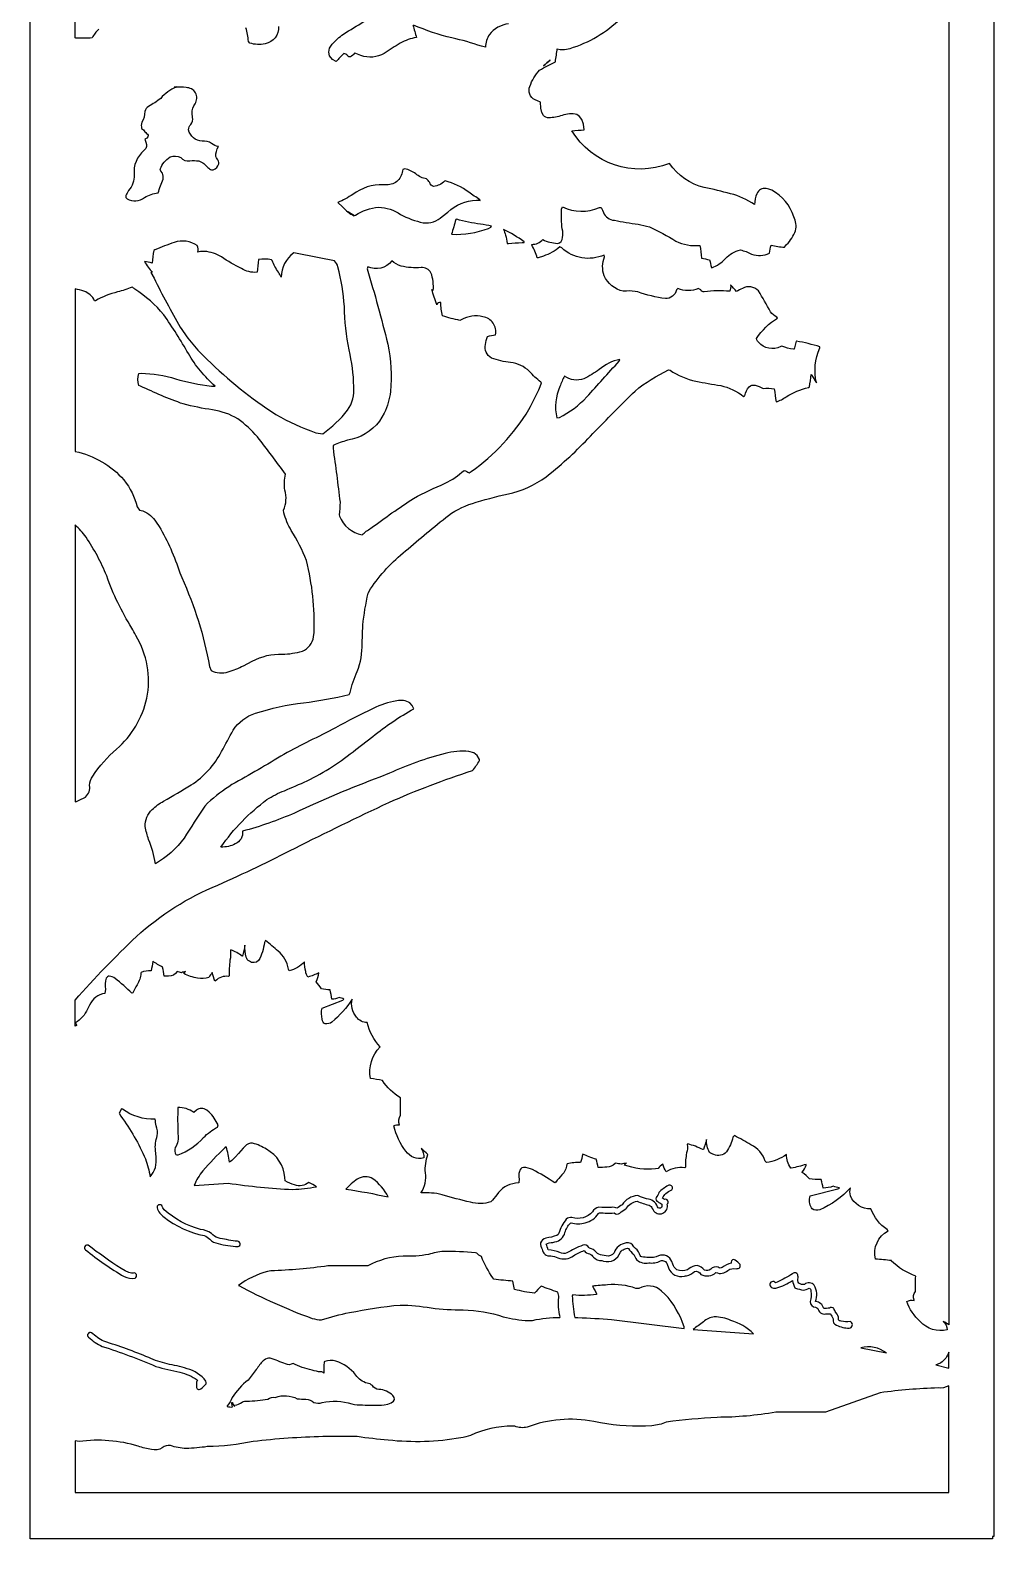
# Model space of a CAD drawing. Extents: x 1.4 to 96.1, y 1 to 80.1.
# Drawn here: x 73.7 to 84.72, y 3.56 to 20.8 of the extents above; entities that cross this region are included whole.
import ezdxf

# ---------------------------------------------------------------- set-up
doc = ezdxf.new("R2010")
doc.units = 0
doc.linetypes.add('0', pattern=[0])
doc.layers.add('1', color=7, linetype='0')

msp = doc.modelspace()

# ---------------------------------------------------------------- linework, layer by layer
at = {"layer": '1'}
msp.add_lwpolyline([(84.718506, 37.584686), (84.718506, 3.584686), (84.704613, 3.584686), (84.704613, 3.556915), (73.704613, 3.556915), (73.704613, 37.556908), (73.718506, 37.556908), (73.718506, 37.584686)], close=True, dxfattribs=at)
for points in [[(84.204613, 32.076859), (84.204582, 6.003464, -0.004486), (84.141327, 6.042221, -0.20217), (84.184593, 5.945329, -0.270846), (83.877129, 6.041013, -0.116503), (83.722939, 6.271133, -0.172968), (83.808678, 6.281815), (83.808441, 6.286883, -0.322811), (83.823364, 6.382935, -0.01892), (83.826088, 6.559158, -0.104735), (83.545662, 6.73603, -0.062517), (83.548492, 6.737534, 0.005681), (83.365799, 6.755723, -0.338487), (83.510651, 7.079712), (83.500145, 7.091705, -0.152967), (83.313866, 7.328919, -0.314858), (83.080147, 7.478704, -0.143301), (83.081947, 7.568359, -0.097319), (82.729836, 7.317479, -0.219443), (82.641655, 7.32972), (82.633087, 7.33936, -0.185), (82.619202, 7.477783), (82.936691, 7.558517, 0.069805), (82.955315, 7.568237, -0.010218), (82.881882, 7.586976, -0.094037), (82.768501, 7.566895, 0.027205), (82.744965, 7.663086, -0.040263), (82.610428, 7.673355, 0.063283), (82.528694, 7.745575), (82.528572, 7.749969, 0.091693), (82.573753, 7.829681), (82.572876, 7.838104, -0.033281), (82.403725, 7.794205), (82.398834, 7.795563, -0.155246), (82.348862, 7.950531, -0.117304), (82.118576, 7.857819), (82.106735, 7.874512, 0.201185), (81.942772, 8.061203, 0.02147), (81.752869, 8.166092), (81.735451, 8.149063, -0.096167), (81.662544, 7.980897, -0.323167), (81.51944, 7.95041, -0.07461), (81.468941, 7.973984, -0.138699), (81.435577, 8.121323, -0.03607), (81.398918, 8.008591), (81.392578, 8.006989, 0.057946), (81.219925, 8.071503), (81.21476, 8.066544, -0.097381), (81.207115, 7.96814, 0.045167), (81.192871, 7.806824), (81.185623, 7.799683, 0.177181), (80.975006, 7.752579, -0.046473), (80.933853, 7.840576, 0.019839), (80.880798, 7.791336), (80.852867, 7.785017, -0.114413), (80.496292, 7.830505, -0.185749), (80.518791, 7.849854, 0.058571), (80.462196, 7.839218, 0.002724), (80.395592, 7.850966), (80.388924, 7.847747, -0.202092), (80.295685, 7.806412, -0.024306), (80.196777, 7.802246, 0.043404), (80.172646, 7.896286, -0.043463), (80.020447, 7.955856, -0.015157), (79.995293, 7.857697, 0.074785), (79.84391, 7.842712), (79.837723, 7.835022, -0.190991), (79.780006, 7.717361, 0.02372), (79.712753, 7.634048), (79.699806, 7.626815, 0.027925), (79.447182, 7.777903, 0.096035), (79.341301, 7.80351, 0.325994), (79.296486, 7.755066, 0.128778), (79.292274, 7.672379), (79.291275, 7.627487), (79.252495, 7.621353, 0.2277), (79.037643, 7.489899, -0.030931), (78.969475, 7.410707, -0.155576), (78.736938, 7.40564, -0.02282), (78.411537, 7.491318, 0.075801), (78.173195, 7.511185), (78.171768, 7.514938, 0.19574), (78.221352, 7.741592, -0.095259), (78.24987, 7.951111, -0.012875), (78.173012, 8.019882, -0.177108), (78.202797, 7.911498, -0.322202), (77.99929, 7.988113, -0.106368), (77.861397, 8.277175, -0.239396), (77.925316, 8.288513, -0.209118), (77.936417, 8.401961, -0.015115), (77.93824, 8.599319, -0.116695), (77.730072, 8.796407), (77.730804, 8.796925), (77.731552, 8.797424, 0.01699), (77.595047, 8.818115, -0.250369), (77.704506, 9.181381, -0.128677), (77.556671, 9.460145, -0.255054), (77.435165, 9.521843, -0.244203), (77.38475, 9.728165, -0.077835), (77.152931, 9.463038, -0.178357), (77.076515, 9.445053, -0.313238), (77.042641, 9.495813, -0.098617), (77.040207, 9.625351), (77.276276, 9.7155, 0.08721), (77.290092, 9.72644, 0.043947), (77.235321, 9.746643, -0.125065), (77.151566, 9.724899, 0.014211), (77.133446, 9.832809, -0.058958), (77.03302, 9.843948, 0.064752), (76.972282, 9.924896, 0.09145), (77.005386, 10.028427, -0.046317), (76.879021, 9.978806, -0.1321), (76.853844, 10.042685, -0.056031), (76.838829, 10.153793, -0.141107), (76.666534, 10.049911), (76.658058, 10.071014, 0.17494), (76.538345, 10.274628, 0.026644), (76.393898, 10.395767), (76.381638, 10.37236, -0.098205), (76.315254, 10.168365, -0.38816), (76.209732, 10.160341, -0.258657), (76.175117, 10.207118, -0.081071), (76.159042, 10.345367, -0.028821), (76.131599, 10.218033), (76.126541, 10.217163, 0.078333), (75.99794, 10.289108), (75.994804, 10.282288, -0.064451), (75.988403, 10.171844, 0.035884), (75.9785, 9.991974), (75.972054, 9.985137, 0.253379), (75.820869, 9.934189), (75.816124, 9.932693, -0.033105), (75.785507, 10.03064, 0.018436), (75.746056, 9.975587, -0.155463), (75.618271, 9.967178, -0.084382), (75.460014, 10.019653, -0.199212), (75.4785, 10.04213, 0.046007), (75.434418, 10.029175, 0.006653), (75.384827, 10.042434, -0.29166), (75.286034, 9.989914), (75.261551, 9.988525), (75.23703, 9.988342, 0.033415), (75.218643, 10.093369, -0.04069), (75.105766, 10.15918, -0.013675), (75.086708, 10.04982, 0.117432), (74.974068, 10.032883), (74.969734, 10.023026, -0.141925), (74.925926, 9.891754, 0.024792), (74.876442, 9.798828), (74.865555, 9.793365, 0.03561), (74.675262, 9.962702, 0.104499), (74.60865, 9.990352, 0.256969), (74.57428, 9.965897, 0.105966), (74.56424, 9.838898), (74.558472, 9.791626, 0.259908), (74.382805, 9.657501), (74.359589, 9.611237, -0.155949), (74.223099, 9.457321, -0.021563), (74.235809, 9.424759, -0.079761), (74.218506, 9.419556), (74.218506, 9.715759, -0.021572), (74.91893, 10.442627, -0.086982), (75.850342, 11.031158, 0.014611), (76.732178, 11.454057, -0.006729), (77.804283, 11.974364, -0.028355), (78.760338, 12.339371, 0.04001), (78.840813, 12.45607), (78.841377, 12.466751), (78.815338, 12.511276), (78.773842, 12.541336), (78.718773, 12.558318, 0.100176), (78.445992, 12.532944, 0.047582), (77.8097, 12.308182), (77.699532, 12.263199, 0.021681), (76.726273, 11.854507, -0.036754), (76.132233, 11.646484, -0.326874), (76.049019, 11.501877, -0.141764), (75.884888, 11.465729, -0.082538), (76.411049, 12.007534, -0.052955), (76.610229, 12.109619, -0.002757), (76.870438, 12.220901, 0.054183), (77.427902, 12.581085), (77.620674, 12.73053, -0.041951), (78.088959, 13.046127), (78.0718, 13.085312), (78.04538, 13.113266, 0.19825), (77.893646, 13.135132, 0.079642), (77.624741, 13.048676, 0.024297), (77.195122, 12.82686, 0.007331), (76.604988, 12.524978, -0.009591), (76.010651, 12.178925, 0.048862), (75.733131, 11.967682), (75.700165, 11.930924, 0.007579), (75.464081, 11.568542, -0.1058), (75.13649, 11.274902, 0.057369), (75.057793, 11.551651, -0.033302), (75.020508, 11.699417, -0.232043), (75.098808, 11.893372, -0.077648), (75.229736, 11.988966, -0.00452), (75.546066, 12.174927, 0.127393), (75.892448, 12.557434, 0.004908), (76.024124, 12.801529, -0.173314), (76.281425, 12.995361, -0.053032), (76.827782, 13.113708, 0.02449), (77.351196, 13.209244), (77.361572, 13.233444, -0.055266), (77.443298, 13.473221, 0.090304), (77.500488, 13.792068), (77.506104, 14.002151, -0.030661), (77.567596, 14.367889), (77.594681, 14.416351, -0.075962), (77.994537, 14.850426, -0.011481), (78.485413, 15.255875, -0.08997), (78.801582, 15.406357, -0.02025), (79.222801, 15.516357, 0.108555), (79.648552, 15.736328, 0.037602), (80.137131, 16.194553, -0.005307), (80.618248, 16.678818, -0.065038), (81.002029, 16.919861), (81.017838, 16.917938, 0.107527), (81.313835, 16.792038, 0.015522), (81.597679, 16.740875, -0.119036), (81.858398, 16.615417), (81.873367, 16.624847, -0.111206), (81.920502, 16.728392, -0.25514), (81.992256, 16.74382, -0.085957), (82.081123, 16.707657, -0.077473), (82.209343, 16.702911, -0.00052), (82.229271, 16.555847, 0.091111), (82.345688, 16.613693, -0.081436), (82.600433, 16.718597), (82.610069, 16.725143, 0.025927), (82.630569, 16.867264, -0.028843), (82.691292, 16.771255, -0.165281), (82.731735, 17.1716), (82.73098, 17.183426, 0.032189), (82.463615, 17.248825), (82.457626, 17.24678), (82.43689, 17.158997), (82.42981, 17.15683, -0.10279), (82.297287, 17.192307), (82.282639, 17.188156, -0.359974), (82.028587, 17.237862), (82.018036, 17.249943), (82.008324, 17.262711), (82.006477, 17.280396, -0.108554), (82.246422, 17.513016), (82.240211, 17.523422, -0.122273), (82.165009, 17.585632, 0.022535), (82.028084, 17.822205, 0.347612), (81.84584, 17.851521, 0.04459), (81.777397, 17.815765, 0.023476), (81.708855, 17.892487, -0.144956), (81.700981, 17.818954, 0.061823), (81.408157, 17.811468, -0.253851), (81.367928, 17.834923, 0.068697), (81.341545, 17.85095, -0.204324), (81.108345, 17.849518), (81.09137, 17.835938, -0.356589), (80.964172, 17.734726, -0.050579), (80.649948, 17.811554, 0.08833), (80.518539, 17.820145), (80.482872, 17.819214, -0.236614), (80.263519, 17.996555, -0.169939), (80.268806, 18.214066), (80.26503, 18.232803, -0.296864), (79.779808, 18.314346), (79.757515, 18.326996, -0.105997), (79.570686, 18.221924), (79.510704, 18.200653), (79.500916, 18.200714, 0.062355), (79.437721, 18.349106), (79.437202, 18.355576, 0.218822), (79.563759, 18.410675, 0.10729), (79.730232, 18.36673, 0.383716), (79.790009, 18.435438, 0.110783), (79.785912, 18.531204, -0.039946), (79.777885, 18.756195), (79.789474, 18.783325, 0.214358), (80.210686, 18.776184), (80.231972, 18.778183), (80.244293, 18.747116), (80.256935, 18.72084, 0.291863), (80.382301, 18.63118, 0.02125), (80.65303, 18.586517, -0.026699), (80.781738, 18.555237, -0.027689), (81.085693, 18.39328, 0.146797), (81.358673, 18.343781, -0.051538), (81.37719, 18.197968, -0.03275), (81.469925, 18.17778, -0.005353), (81.490509, 18.092239), (81.494659, 18.088425, 0.138783), (81.65184, 18.195053, -0.155241), (81.822174, 18.291382, -0.070137), (81.950729, 18.243896, 0.203905), (82.153564, 18.253311, -0.003234), (82.172859, 18.34523, 0.037727), (82.325134, 18.321564), (82.350449, 18.352737, 0.095476), (82.453285, 18.5112, 0.164306), (82.432655, 18.670258, 0.192938), (82.181076, 18.97438), (82.148277, 18.987289), (82.116653, 18.994064, 0.356501), (82.010773, 18.934052, 0.108425), (81.983284, 18.810822, 0.093275), (81.708694, 18.933258, 0.025243), (81.409515, 19.003525, -0.17638), (81.010376, 19.278502, -0.362405), (79.89473, 19.654984, -0.020745), (80.037422, 19.663498), (80.027878, 19.731064), (80.009499, 19.782822), (79.984077, 19.817825), (79.952736, 19.838652, 0.168203), (79.784424, 19.828217, -0.05692), (79.633904, 19.800186, -0.195336), (79.570511, 19.8293), (79.550949, 19.862839), (79.539429, 19.912872), (79.537109, 19.981949), (79.504341, 19.995514), (79.475143, 20.007387, -0.417531), (79.416557, 20.161118, -0.11127), (79.527229, 20.347382, -0.012945), (79.707092, 20.443237, 0.003376), (79.728943, 20.592331), (79.762093, 20.582596), (79.812889, 20.582794), (79.875298, 20.594757, 0.120234), (80.453056, 20.937902, 0.081651)], [(74.488815, 20.816437, 0.089088), (74.414093, 20.715729, -0.02184), (74.225449, 20.71167), (74.218506, 20.718079), (74.218506, 24.267929)], [(78.079781, 20.861603, -0.009748), (78.119148, 20.719116, 0.105122), (77.934601, 20.653824, 0.022814), (77.751259, 20.537918, -0.225348), (77.483238, 20.51506), (77.428116, 20.537537), (77.413132, 20.542938, -0.07296), (77.365791, 20.49873, -0.38124), (77.330894, 20.515366, 0.1907), (77.288544, 20.536041, 0.029282), (77.202827, 20.444061), (77.161461, 20.470276), (77.127396, 20.511337), (77.116943, 20.554169), (77.127266, 20.598434), (77.155579, 20.643768, -0.052958), (77.284386, 20.758286, -0.010474), (77.754097, 21.039612)], [(79.171272, 20.877411, 0.194624), (78.953079, 20.754362, 0.154776), (78.910042, 20.609253), (78.864441, 20.62027, 0.029519), (78.524879, 20.715073, -0.04331), (78.087654, 20.862)], [(76.541832, 20.845551, -0.391069), (76.389038, 20.649, -0.143384), (76.215721, 20.657089), (76.199059, 20.67601, 0.042332), (76.170555, 20.832443, -0.013705)]]:
    msp.add_lwpolyline(points, format="xyb", dxfattribs=at)
for points in [[(79.648926, 20.462677), (79.649094, 20.463638, 0.037993), (79.571373, 20.395172, 0.005103)], [(74.894669, 19.148727, -0.181937), (74.82914, 18.970551, 0.047733), (74.79731, 18.912064), (74.797905, 18.891937), (74.811966, 18.875305, 0.28728), (75.011597, 18.890976, -0.087801), (75.166, 18.945511, 0.00656), (75.222961, 19.101364, 0.137128), (75.217537, 19.169632), (75.1996, 19.192642), (75.191925, 19.216141, -0.172728), (75.303894, 19.354126, -0.235148), (75.425171, 19.347244, 0.26576), (75.527641, 19.310333, -0.068181), (75.633934, 19.308365, -0.149756), (75.73494, 19.234558, 0.085845), (75.778137, 19.206833), (75.797859, 19.207306, 0.230908), (75.859962, 19.277039, 0.186567), (75.840279, 19.332382), (75.833023, 19.345062), (75.828133, 19.358276, -0.161677), (75.856094, 19.474503, -0.160823), (75.777489, 19.509445, 0.173559), (75.669487, 19.533615, -0.330951), (75.514885, 19.666351, -0.235974), (75.542023, 19.725357, 0.214912), (75.561035, 19.806152), (75.557381, 19.854233, -0.19583), (75.589027, 19.963423, 0.61255), (75.486679, 20.14682, 0.058118), (75.372742, 20.153168), (75.377678, 20.155258), (75.349876, 20.153107), (75.372406, 20.153107, 0.113829), (75.196075, 20.023636, -0.047358), (75.056984, 19.932907, 0.155922), (75.014, 19.875671, -0.145532), (74.980965, 19.751007, 0.145344), (74.978302, 19.67981, -0.145179), (75.016251, 19.640823, -0.077569), (75.052528, 19.605499), (75.054649, 19.595016), (75.050369, 19.58342), (75.037865, 19.570496), (75.015335, 19.556), (75.027939, 19.522751, -0.354699), (75.007759, 19.430756, 0.258697)], [(78.718269, 18.950729, 0.100635), (78.446556, 19.079758), (78.440353, 19.07695, -0.169398), (78.31617, 19.018082, -0.267084), (78.270546, 19.061554, 0.065841), (78.234612, 19.103027, -0.142734), (78.110756, 19.162659, 0.093102), (77.98613, 19.219498), (77.964325, 19.212158, -0.137589), (77.908066, 19.083847, -0.19281), (77.779633, 19.036118), (77.740974, 19.034561, 0.179857), (77.392029, 18.92569, -0.033459), (77.222549, 18.833923), (77.273354, 18.782776, 0.09666), (77.408455, 18.682236, 0.006332), (77.337708, 18.72641, 0.005354), (77.411758, 18.686432), (77.421608, 18.690033, -0.122526), (77.687561, 18.778854, -0.145898), (77.936905, 18.698578, 0.074601), (78.197464, 18.603195, 0.217464), (78.415054, 18.673279), (78.478699, 18.724731, -0.171218), (78.804619, 18.862129, -0.031605), (78.848724, 18.858032), (78.844063, 18.865814, -0.010993)], [(78.852417, 18.585922, -0.041806), (78.579437, 18.642548), (78.568138, 18.638733, -0.015629), (78.520012, 18.470825, 0.107754), (78.943855, 18.538467), (78.970306, 18.552322), (78.976685, 18.564468, 0.010801)], [(79.137642, 18.45929, -0.041819), (79.156776, 18.366608), (79.17157, 18.365265, -0.034096), (79.326416, 18.375), (79.349457, 18.37767), (79.349319, 18.385895, 0.040945), (79.116203, 18.52623, -0.010263)], [(76.5411, 18.038071, -0.057981), (76.469444, 18.169388), (76.462479, 18.179762, 0.089114), (76.313667, 18.180679, -0.023681), (76.297394, 18.036026, -0.153766), (76.118309, 18.078568, -0.038037), (75.890755, 18.21315, 0.108644), (75.698555, 18.27504), (75.651901, 18.271957), (75.620514, 18.266739, 0.217598), (75.614639, 18.341352, 0.234346), (75.351578, 18.377365, 0.011677), (75.1306, 18.294128), (75.117889, 18.284836, 0.043009), (75.099373, 18.141678, 0.004609), (75.009911, 18.161224, 0.068031), (75.103828, 18.036575), (75.085411, 18.032578), (75.119972, 17.968903, 0.017117), (75.420563, 17.408218, 0.067293), (75.729286, 17.039413, 0.053628), (76.514114, 16.411621, 0.053642), (76.969864, 16.202576), (77.048309, 16.188583, 0.067443), (77.333092, 16.458221, 0.176245), (77.402855, 16.731979, 0.056355), (77.348755, 17.14769, -0.042157), (77.295296, 17.646355, 0.04772), (77.222092, 18.097229, 0.113263), (77.182854, 18.167938, -0.005435), (76.717026, 18.257355, 0.242566), (76.574654, 17.980225, 0.034557)], [(79.023308, 17.321442, 0.425192), (78.87999, 17.528502, 0.195545), (78.631058, 17.49231), (78.616104, 17.486786, -0.04791), (78.418617, 17.539398, -0.054975), (78.39637, 17.689838, 0.392321), (78.353569, 17.665298), (78.351112, 17.666794, 0.000484), (78.293976, 17.839584, -0.07371), (78.311974, 17.827454, 0.106482), (78.28569, 18.031187, 0.294472), (78.172768, 18.089661, -0.079977), (77.94371, 18.106644, -0.097304), (77.838623, 18.167755, -0.360542), (77.562233, 18.099899), (77.555641, 18.075394, -0.014352), (77.790657, 17.216217, -0.072044), (77.82415, 16.672647, -0.071865), (77.751816, 16.424973), (77.696869, 16.335571, -0.193036), (77.330963, 16.11528, 0.041816), (77.168976, 16.057541), (77.166283, 16.023895, -0.005212), (77.246048, 15.407608, -0.026823), (77.23806, 15.262833), (77.239189, 15.24884, 0.254472), (77.498177, 15.033936, -0.051543), (77.598373, 15.110184, -0.01476), (78.086601, 15.451843, -0.022099), (78.4487, 15.62355, 0.066302), (78.663078, 15.771179, -0.019553), (78.723404, 15.745132), (78.744667, 15.756958, 0.101331), (79.404152, 16.466202, 0.025533), (79.550224, 16.770401), (79.539726, 16.781525, -0.048715), (79.410217, 16.902283, 0.171585), (79.195747, 17.004745, -0.061928), (78.976158, 17.055267, -0.326122), (78.908607, 17.209915, -0.076758), (78.932541, 17.30365, -0.003025)], [(74.704079, 17.810883, 0.080017), (74.450966, 17.710052), (74.439713, 17.709152, 0.231698), (74.31868, 17.818527, 0.047329), (74.219345, 17.845474), (74.218506, 17.83139), (74.218506, 15.993698), (74.218712, 15.988449, -0.160706), (74.77668, 15.661653, -0.109217), (74.927383, 15.354599), (74.952492, 15.316833), (74.993996, 15.307724, -0.144445), (75.145164, 15.180542), (75.179176, 15.131439, -0.05307), (75.41465, 14.601532), (75.436172, 14.545731, -0.063046), (75.75386, 13.530197), (75.771614, 13.4843, 0.203693), (75.967682, 13.467636, 0.054456), (76.141434, 13.538544), (76.242752, 13.590255, -0.134572), (76.587723, 13.669891, 0.061677), (76.815811, 13.704073, 0.26457), (76.942696, 13.868866), (76.950058, 13.919312, 0.070292), (76.86171, 14.740784, 0.053328), (76.687469, 15.085007, -0.05631), (76.603561, 15.28685), (76.600929, 15.316544, 0.168876), (76.615929, 15.546127, -0.093857), (76.623047, 15.72699, 0.008208), (76.302948, 16.15448, 0.060766), (76.076958, 16.360016, 0.100356), (75.787315, 16.463577, -0.026979), (75.452438, 16.53035, -0.024216), (74.965996, 16.734541), (74.948166, 16.741745, -0.164395), (74.946159, 16.878647), (74.972595, 16.882629, -0.067332), (75.366478, 16.818573, 0.04063), (75.775848, 16.735107), (75.819519, 16.734436, -0.082854), (75.513298, 17.106888, 0.024071), (75.231277, 17.549042, 0.083132), (74.900536, 17.842949, -0.002346), (74.868797, 17.86731, -0.03891)], [(79.758522, 16.730362, 0.161787), (79.723518, 16.372559), (79.754799, 16.377243, 0.090382), (80.065414, 16.610455, 0.001697), (80.434868, 17.019039), (80.445221, 17.039749, 0.134937), (80.208786, 16.923843, -0.039122), (80.032616, 16.817991, -0.252785), (79.811729, 16.849457, 0.022294)], [(74.866379, 13.969055, -0.053907), (74.579002, 14.565521, 0.050513), (74.343132, 15.008972, 0.046474), (74.218506, 15.147705), (74.218506, 11.980499, 0.022791), (74.337082, 12.037337, 0.255028), (74.384415, 12.169693, -0.138066), (74.42038, 12.275345, -0.074062), (74.692307, 12.584183, 0.156522), (75.038872, 13.166799, 0.184871), (74.913124, 13.884358, 0.013208)], [(75.136864, 7.994781, -0.112495), (75.157875, 8.163788, 0.131986), (75.143845, 8.278763, -0.043368), (75.134315, 8.353881, -0.169888), (74.759682, 8.46965), (74.749504, 8.471329), (74.720795, 8.421646), (74.740173, 8.389633, -0.056586), (75.022125, 7.899933, -0.055805), (75.074738, 7.696273, 0.230627), (75.142738, 7.924911)], [(75.393898, 8.185729, -0.168782), (75.362679, 8.028778, 0.236396), (75.371071, 7.948866, 0.294501), (75.394196, 7.948043, 0.133745), (75.684586, 8.144394, -0.060271), (75.844154, 8.263428), (75.852173, 8.289001, 0.087035), (75.751083, 8.435394), (75.723137, 8.457108, 0.323864), (75.604309, 8.45697), (75.573448, 8.430619, 0.171065), (75.391945, 8.487684, 0.017333)], [(76.085739, 7.96286), (76.051285, 7.925583), (76.009903, 7.883743), (75.983238, 7.864243, 0.046986), (75.943863, 8.038147), (75.929077, 8.025589, 0.023299), (75.676361, 7.763641, 0.064658), (75.578629, 7.598602), (75.581085, 7.596786), (75.969383, 7.624237, 0.030048), (76.704994, 7.551651, 0.029468), (76.977028, 7.580627, 0.06098), (76.8881, 7.630905, -0.273542), (76.727386, 7.602722, -0.04116), (76.61953, 7.649277), (76.614761, 7.687653, 0.253933), (76.406403, 8.009735, 0.080099), (76.247498, 8.080368, 0.24914), (76.161018, 8.045303), (76.139244, 8.022903)], [(77.796097, 7.465424, 0.113408), (77.622757, 7.673433, 0.287129), (77.443741, 7.667618, 0.077932), (77.313255, 7.554338, -0.020323)], [(81.205879, 6.564012, 0.131551), (81.298378, 6.613403, -0.348702), (81.370781, 6.580598, 0.336458), (81.542542, 6.603333, 0.331785), (81.677429, 6.626054, -0.206439), (81.773079, 6.643845), (81.786499, 6.645735, 0.752218), (81.803978, 6.707733, 0.161256), (81.746567, 6.748302, 0.51181), (81.717545, 6.706801, 0.137888), (81.613853, 6.657624, -0.284869), (81.568077, 6.660813, 0.328294), (81.483772, 6.638322, -0.233566), (81.410934, 6.62851, 0.161001), (81.327568, 6.680023), (81.299866, 6.679581, 0.089808), (81.217117, 6.63321, -0.185896), (81.09494, 6.632493, -0.180803), (81.049904, 6.698715), (81.038071, 6.726058, 0.441516), (80.884735, 6.79068, -0.142069), (80.773026, 6.7749, -0.045331), (80.696098, 6.778945, -0.260239), (80.669189, 6.816193, 0.132641), (80.605072, 6.893631, 0.376936), (80.516533, 6.939239, 0.28595), (80.377625, 6.82657, -0.34282), (80.287941, 6.792587), (80.240776, 6.800993, -0.230664), (80.173363, 6.834457, 0.142386), (80.098297, 6.881561), (80.089081, 6.886992, 0.38773), (80.019997, 6.913528, 0.042719), (79.838364, 6.824706, -0.193363), (79.759483, 6.828491, 0.086916), (79.625526, 6.859863, 0.066161), (79.600189, 6.926636, -0.105116), (79.677711, 6.945282), (79.702606, 6.951386, 0.293795), (79.816422, 7.057129, -0.127558), (79.88002, 7.167419), (79.887138, 7.169037, 0.14708), (80.048447, 7.170507, 0.197358), (80.199265, 7.27657, -0.045469), (80.212502, 7.28476, 0.034485), (80.378136, 7.282199, 0.411906), (80.444267, 7.280792, -0.044982), (80.512444, 7.328293), (80.520027, 7.335845, -0.216105), (80.642372, 7.417389, 0.059713), (80.778084, 7.372086, -0.21336), (80.814293, 7.333679), (80.824501, 7.317476, 0.893939), (80.984886, 7.383627, 0.78467), (80.955009, 7.437714, -0.083325), (80.932449, 7.45047, -0.217522), (81.029739, 7.541033, 1.047945), (80.995392, 7.594757, 0.07511), (80.890022, 7.517044, -0.135999), (80.857613, 7.458588, 0.399042), (80.880775, 7.410675, 0.045263), (80.922478, 7.383698, -0.141347), (80.919571, 7.343594, -0.57392), (80.875298, 7.353973, 0.279186), (80.749908, 7.444504, -0.066428), (80.658333, 7.47934), (80.647751, 7.48137, 0.233463), (80.471954, 7.376205, 0.045429), (80.411636, 7.33522, 0.189388), (80.349403, 7.344635, -0.039154), (80.203636, 7.346803, 0.257241), (80.131569, 7.293228, -0.286751), (79.897301, 7.230699, 0.250829), (79.832428, 7.209702, 0.110055), (79.746513, 7.049774), (79.73735, 7.036194), (79.72464, 7.026108, -0.063301), (79.599586, 6.995576, 0.231528), (79.536163, 6.939728, 0.135189), (79.557991, 6.868805, 0.439148), (79.653831, 6.791763, -0.129937), (79.736748, 6.768861, 0.251547), (79.91571, 6.793762, -0.053409), (80.035553, 6.852859, 0.175151), (80.098778, 6.813385, -0.133948), (80.142311, 6.777617, 0.203963), (80.238388, 6.73799), (80.257751, 6.732947, 0.414287), (80.449753, 6.835195, -0.195582), (80.494484, 6.867065, -0.174996), (80.542885, 6.877274, 0.0891), (80.603477, 6.808426, 0.028224), (80.637947, 6.744094, 0.226652), (80.774902, 6.712555, 0.167422), (80.908424, 6.734925, -0.457777), (80.983383, 6.695343), (81, 6.655825, 0.390493), (81.181953, 6.560597, 0.021982)], [(76.048904, 6.960114, -0.013453), (75.851959, 6.996888, -0.133755), (75.775131, 7.04808, 0.144811), (75.652939, 7.093613, -0.116538), (75.23703, 7.319046, -0.080132), (75.207481, 7.36789, 0.71366), (75.154144, 7.342392, 0.180888), (75.235756, 7.235657, 0.118229), (75.693428, 7.022981, -0.15498), (75.756332, 6.980881, 0.135356), (75.851891, 6.932098, 0.046266), (76.080757, 6.897413, 0.890316), (76.073547, 6.959076)], [(74.90416, 6.536989, 0.934129), (74.880226, 6.594589), (74.863297, 6.592529), (74.832054, 6.600601), (74.79158, 6.618988), (74.743774, 6.645875, -0.019329), (74.368294, 6.91304, 0.829352), (74.335808, 6.8609, 0.035199), (74.778503, 6.554672, 0.157131)], [(77.108276, 6.676498, -0.023782), (76.456329, 6.619522), (76.418541, 6.613983, 0.094351), (76.085098, 6.453949), (76.088554, 6.45137, 0.035149), (76.926437, 6.077057, 0.050775), (77.033943, 6.058838, -0.042294), (77.35376, 6.142578, -0.0294), (77.931946, 6.229645, -0.043591), (78.285797, 6.196609, 0.031511), (78.6539, 6.174667, -0.064773), (79.111694, 6.096558, 0.048029), (79.396706, 6.051819), (79.447525, 6.054596, -0.055382), (79.759697, 6.087479), (79.761147, 6.094376, -0.101419), (79.746185, 6.316711, 0.070878), (79.736519, 6.378174, -0.026435), (79.54306, 6.447098, -0.023532), (79.469704, 6.365707, -0.049454), (79.240593, 6.409073), (79.220383, 6.504242, -0.017865), (79.005386, 6.525558), (78.992424, 6.539352, -0.050998), (78.86129, 6.782654, -0.084267), (78.809654, 6.82196), (78.79557, 6.825043, 0.031099), (78.430351, 6.842468, 0.047801), (78.257324, 6.808775, -0.05629), (77.968399, 6.787507, 0.118182), (77.56308, 6.676498)], [(82.975342, 6.045593), (82.961388, 6.049941, -0.521408), (82.944954, 6.068558, 0.185023), (82.913116, 6.143234, -0.012021), (82.888496, 6.192091, 0.358021), (82.839409, 6.195663, -0.080946), (82.774368, 6.191223, 0.310167), (82.681877, 6.270645, 0.219329), (82.665405, 6.455855, 0.423818), (82.553513, 6.464952, -0.189008), (82.491653, 6.47789, -0.233165), (82.480865, 6.542023), (82.480927, 6.552795), (82.479637, 6.564224, 0.68288), (82.418007, 6.58699, -0.025621), (82.242111, 6.489655), (82.222382, 6.484772, 1.460341), (82.188591, 6.428085, 0.16105), (82.237457, 6.424393, 0.065823), (82.41597, 6.509735, 0.049055), (82.444664, 6.426529), (82.451553, 6.421371, 0.029335), (82.542252, 6.401291, 0.127029), (82.606224, 6.422105, -0.316608), (82.628548, 6.389481, -0.109202), (82.618614, 6.269119, 0.358819), (82.681664, 6.203461), (82.694855, 6.197906), (82.707817, 6.19185, 0.427632), (82.796318, 6.127968, -0.010298), (82.848587, 6.129883, -0.050608), (82.882431, 6.07019, 0.402457), (82.920532, 5.99933, 0.098591), (83.066681, 5.964168, 0.701878), (83.083389, 6.038723), (83.07531, 6.040125, -0.111947)], [(80.154259, 6.403793, -0.030246), (80.179077, 6.357635), (80.175743, 6.351913, -0.065974), (79.907249, 6.345398), (79.90078, 6.336502, 0.048488), (79.929855, 6.08873), (79.965706, 6.085556, -0.012987), (80.349876, 6.063171), (81.181213, 5.961288), (81.178444, 5.979996, 0.109897), (80.959785, 6.355713), (80.921333, 6.389693, 0.328195), (80.661865, 6.417648), (80.628571, 6.418808, 0.116239), (80.302376, 6.459641, 0.010457), (80.132835, 6.445572, 0.037613)], [(81.971924, 5.90181, 0.124032), (81.712196, 6.053665, 0.09906), (81.52253, 6.095366, 0.149043), (81.399483, 6.037415, -0.009979), (81.280571, 5.950226)], [(75.653618, 5.271317, 0.064999), (75.715317, 5.330597, 0.246444), (75.713432, 5.359603, 0.164768), (75.498039, 5.502014, 0.035112), (75.26902, 5.556778, -0.050046), (75.059944, 5.629364, 0.022665), (74.546471, 5.815384, -0.065254), (74.4058, 5.912982, 0.881819), (74.371468, 5.861313, 0.080498), (74.528526, 5.755341, -0.029318), (75.139381, 5.528351, 0.029837), (75.416214, 5.462265, -0.08986), (75.614326, 5.373016), (75.616714, 5.368028, 0.202274), (75.606529, 5.346039), (75.603775, 5.296524, 0.617185)], [(83.490532, 5.681488, 0.242472), (83.198265, 5.7388)], [(76.011299, 5.107178), (76.010994, 5.11441), (76.012695, 5.115707, -0.019931), (76.038666, 5.069), (76.042236, 5.083603, 0.111587), (76.126282, 5.120514, -0.116414), (76.181854, 5.13089, 0.045367), (76.421318, 5.155303, -0.164233), (76.506577, 5.173952, -0.208648), (76.757858, 5.158187, 0.039293), (76.855728, 5.15358, -0.109317), (76.948242, 5.116959, 0.171749), (77.040108, 5.113754, -0.145343), (77.380562, 5.098601, 0.075735), (77.502831, 5.087631, 0.039534), (77.751793, 5.089172), (77.79071, 5.096497), (77.831741, 5.110397), (77.857452, 5.128876), (77.867706, 5.15004), (77.864861, 5.17247), (77.851273, 5.194839, 0.192034), (77.689232, 5.263868, -0.218662), (77.615814, 5.30899, 0.175454), (77.55687, 5.334746, -0.165632), (77.424828, 5.42923, 0.155109), (77.198128, 5.589356, 0.128042), (77.071114, 5.583008), (77.066277, 5.57872), (77.063507, 5.573425, 0.032311), (77.062607, 5.452056, 0.260923), (77.026871, 5.464233, -0.073486), (76.926376, 5.486664, -0.082261), (76.708801, 5.563096, -0.290365), (76.624283, 5.557144, 0.002898), (76.448586, 5.622526, 0.246051), (76.37989, 5.6008, 0.088213), (76.299751, 5.50499, 0.039398), (76.209282, 5.385315), (76.19635, 5.371902, 0.09059), (76.013992, 5.171143, -0.112927), (75.955734, 5.078972, 0.060248), (75.955032, 5.070602, 0.101088), (76.016907, 5.064072), (76.014984, 5.080582)], [(84.20462, 5.689987, -0.143446), (84.114708, 5.569824, -0.02554), (84.055016, 5.545288), (84.204613, 5.508636)], [(84.20018, 4.084686), (84.204613, 4.088074), (84.204605, 5.305634), (84.203392, 5.306961, -0.162565), (84.081184, 5.282455, 0.024788), (83.42067, 5.226868), (82.79567, 5.004074), (82.794037, 5.003845), (82.226196, 5.003815, -0.04167), (81.55722, 4.945511, 0.017998), (80.975441, 4.892395, -0.095941), (80.809517, 4.850266, -0.068952), (80.224327, 4.884537), (80.145073, 4.898163, 0.138157), (79.384766, 4.834328, -0.15199), (79.242477, 4.843216), (79.216774, 4.84662, 0.103907), (78.737213, 4.739688, -0.073774), (78.626106, 4.71113, -0.070651), (77.796631, 4.684662, -0.013838), (77.442398, 4.725082), (77.051262, 4.725081, 0.024586), (76.254303, 4.669174, -0.047595), (75.72879, 4.61055, -0.024806), (75.488281, 4.58902, -0.07646), (75.308006, 4.623901, 0.246792), (75.214592, 4.595383, -0.195082), (75.090187, 4.577682, -0.047294), (74.939941, 4.616318, 0.106168), (74.264587, 4.669342), (74.218636, 4.675781), (74.218506, 4.675537), (74.218506, 4.084686)]]:
    msp.add_lwpolyline(points, format="xyb", close=True, dxfattribs=at)

doc.saveas('drawing.dxf')
